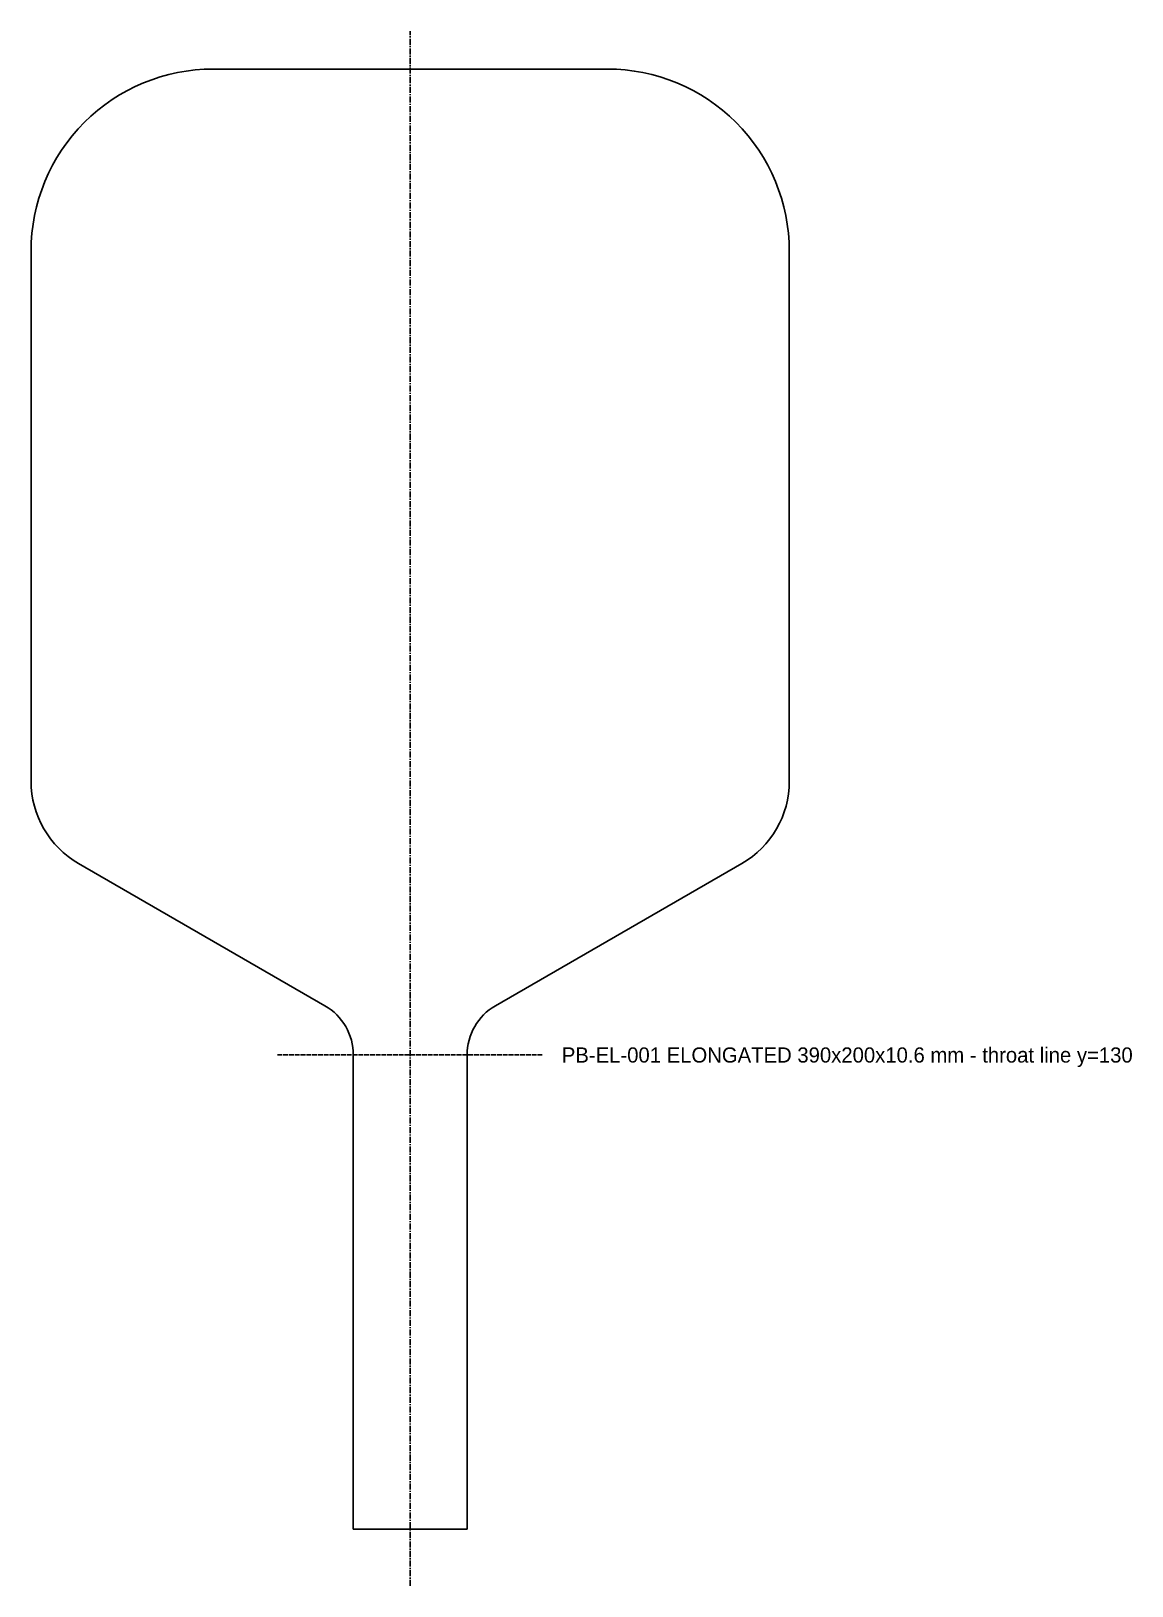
# Model space of a CAD drawing. Header units: millimetres. Extents: x -100 to 190, y -10 to 400.
import ezdxf

# ---------------------------------------------------------------- set-up
doc = ezdxf.new("R2010")
doc.units = ezdxf.units.MM
doc.linetypes.add('CENTER', pattern=[5.08, 3.175, -0.635, 0.635, -0.635])
doc.linetypes.add('DASHED', pattern=[1.524, 1.27, -0.254])
for name, color, linetype in [('CENTRE', 1, 'CENTER'), ('NOTES', 3, 'Continuous'), ('PROFILE', 7, 'Continuous'), ('REFERENCE', 8, 'DASHED')]:
    doc.layers.add(name, color=color, linetype=linetype)

msp = doc.modelspace()

# ---------------------------------------------------------------- linework, layer by layer
at = {"layer": 'CENTRE', "ltscale": 0.5}
msp.add_line((0, -10), (0, 400), dxfattribs=at)
at = {"layer": 'PROFILE'}
msp.add_lwpolyline([(15, 5), (15, 130, -0.267949), (22.5, 142.99), (87.5, 180.52, 0.267949), (100, 202.17), (100, 342, 0.414214), (52, 390), (-52, 390, 0.414214), (-100, 342), (-100, 202.17, 0.267949), (-87.5, 180.52), (-22.5, 142.99, -0.267949), (-15, 130), (-15, 5)], format="xyb", close=True, dxfattribs=at)
at = {"layer": 'REFERENCE'}
msp.add_line((-35, 130), (35, 130), dxfattribs=at)

# ---------------------------------------------------------------- texts
at = {"layer": 'NOTES'}
msp.add_text('PB-EL-001 ELONGATED 390x200x10.6 mm - throat line y=130', height=4, dxfattribs=at).set_placement((40, 128))

doc.saveas('drawing.dxf')
